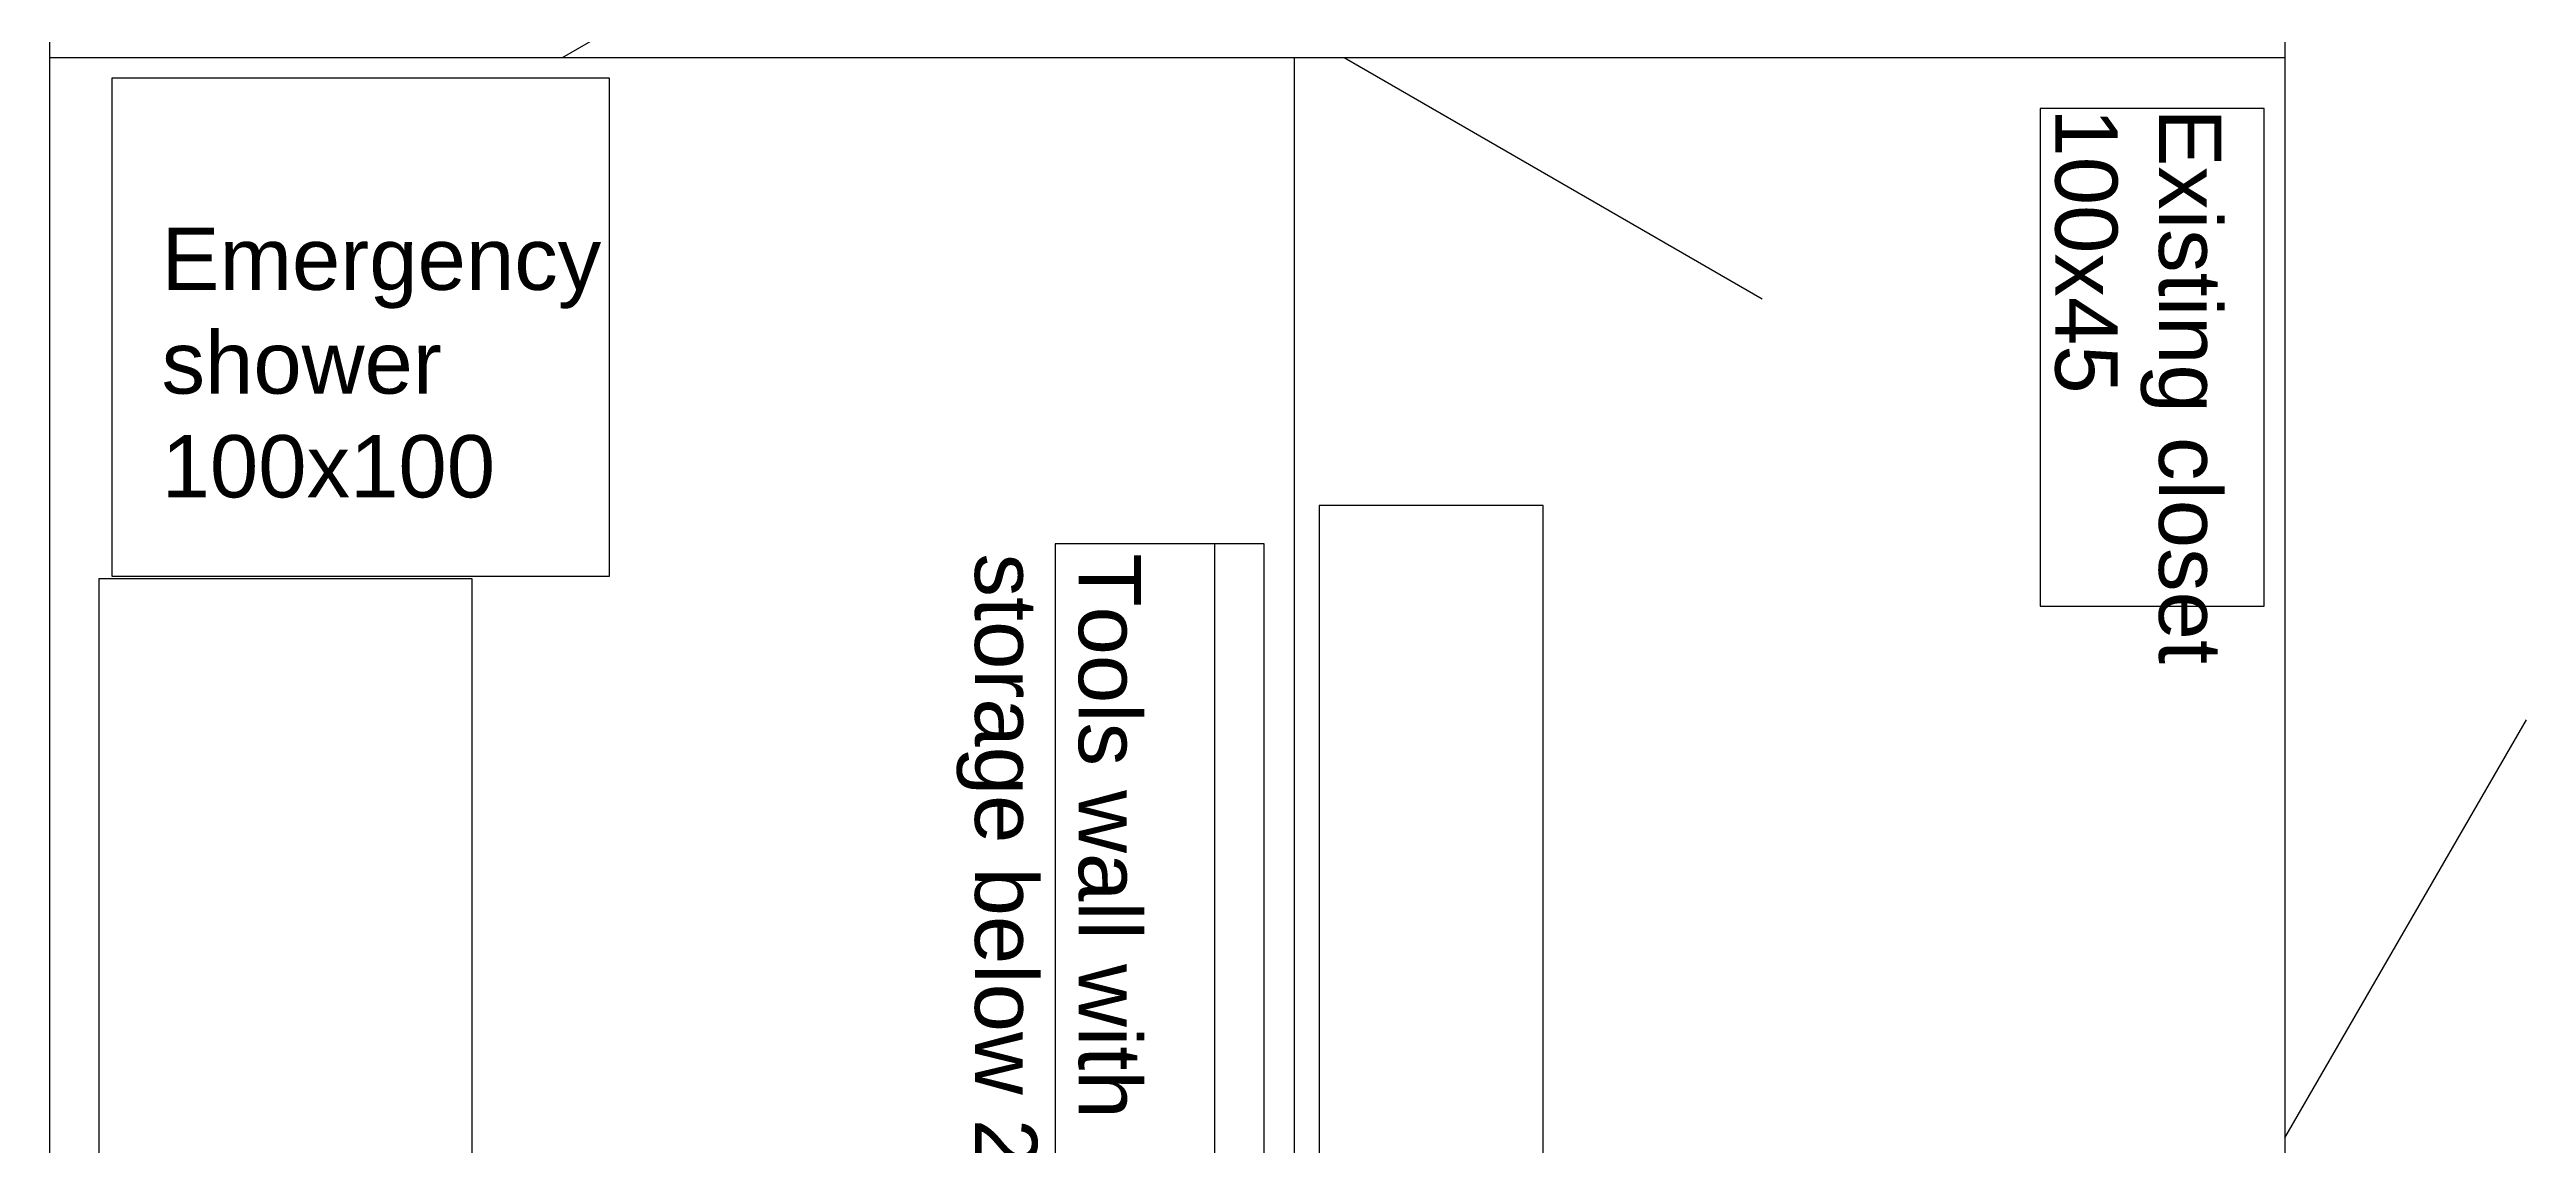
# Model space of a CAD drawing. Header units: centimetres. Extents: x 200 to 1750, y -1876 to 330.
# Drawn here: x 200 to 697.5, y -1328.5 to -1108.4 of the extents above; entities that cross this region are included whole.
import ezdxf

# ---------------------------------------------------------------- set-up
doc = ezdxf.new("R2010")
doc.units = ezdxf.units.CM
doc.layers.get('0').update_dxf_attribs({"lineweight": 25, "true_color": 0xffffff})
for name, color, linetype, lineweight, true_color in [('Chem stuff', 136, 'Continuous', 25, 0x008080), ('Doors', 5, 'Continuous', 25, 0x0000ff), ('Storage', 178, 'Continuous', 25, 0x000000), ('Walls', 178, 'Continuous', 25, 0x000000), ('Wood works', 178, 'Continuous', 25, 0x000000)]:
    doc.layers.add(name, color=color, linetype=linetype, lineweight=lineweight, true_color=true_color)
doc.styles.add('textstyle32', font='')
doc.styles.add('textstyle39', font='')
doc.styles.add('textstyle46', font='')
doc.styles.get('textstyle32').set_extended_font_data('Arial')
doc.styles.get('textstyle39').set_extended_font_data('Arial')
doc.styles.get('textstyle46').set_extended_font_data('Arial')

msp = doc.modelspace()

# ---------------------------------------------------------------- linework, layer by layer
for p, q in [((644.8, -1120.22), (599.8, -1120.22)), ((599.8, -1120.22), (599.8, -1220.22)), ((644.8, -1220.22), (644.8, -1120.22)), ((599.8, -1220.22), (644.8, -1220.22))]:
    msp.add_line(p, q)
at = {"layer": 'Chem stuff'}
for p, q in [((312.5, -1114.17), (212.5, -1114.17)), ((212.5, -1114.17), (212.5, -1214.17)), ((312.5, -1214.17), (312.5, -1114.17)), ((212.5, -1214.17), (312.5, -1214.17))]:
    msp.add_line(p, q, dxfattribs=at)
at = {"layer": 'Doors'}
for p, q in [((303, -1110), (387, -1061.5)), ((303, -1110), (400, -1110)), ((460, -1110), (557, -1110)), ((460, -1110), (544, -1158.5)), ((649, -1230), (649, -1327)), ((649, -1327), (697.5, -1243))]:
    msp.add_line(p, q, dxfattribs=at)
at = {"layer": 'Storage'}
for p, q in [((500, -1200), (455, -1200)), ((455, -1200), (455, -1700)), ((500, -1700), (500, -1200))]:
    msp.add_line(p, q, dxfattribs=at)
at = {"layer": 'Walls'}
for p, q in [((200, 200), (200, -1876)), ((649, -900), (649, -1775)), ((200, -1110), (649, -1110)), ((450, -1110), (450, -1785.91))]:
    msp.add_line(p, q, dxfattribs=at)
at = {"layer": 'Wood works'}
for p, q in [((443.99, -1207.69), (401.99, -1207.69)), ((401.99, -1207.69), (401.99, -1407.69)), ((443.99, -1207.69), (433.99, -1207.69)), ((433.99, -1207.69), (433.99, -1407.69)), ((443.99, -1407.69), (443.99, -1207.69)), ((443.99, -1407.69), (443.99, -1207.69)), ((284.9, -1214.72), (209.9, -1214.72)), ((209.9, -1214.72), (209.9, -1614.72)), ((284.9, -1614.72), (284.9, -1214.72))]:
    msp.add_line(p, q, dxfattribs=at)

# ---------------------------------------------------------------- texts
at = {"layer": 'Chem stuff', "insert": (222.5, -1144.17), "char_height": 1, "attachment_point": 1, "style": 'textstyle39'}
msp.add_mtext('\\H12.5;Emergency\\Pshower\\P100x100', dxfattribs=at)
at = {"layer": 'Storage', "insert": (636.2, -1120.22), "char_height": 1, "attachment_point": 1, "rotation": 270, "style": 'textstyle32'}
msp.add_mtext('\\H12.5;Existing closet\\P100x45', dxfattribs=at)
at = {"layer": 'Wood works', "insert": (419.22, -1209.6), "char_height": 1, "attachment_point": 1, "rotation": 270, "style": 'textstyle46'}
msp.add_mtext('\\H12.5;Tools wall with\\Pstorage below 200x42', dxfattribs=at)

doc.saveas('drawing.dxf')
